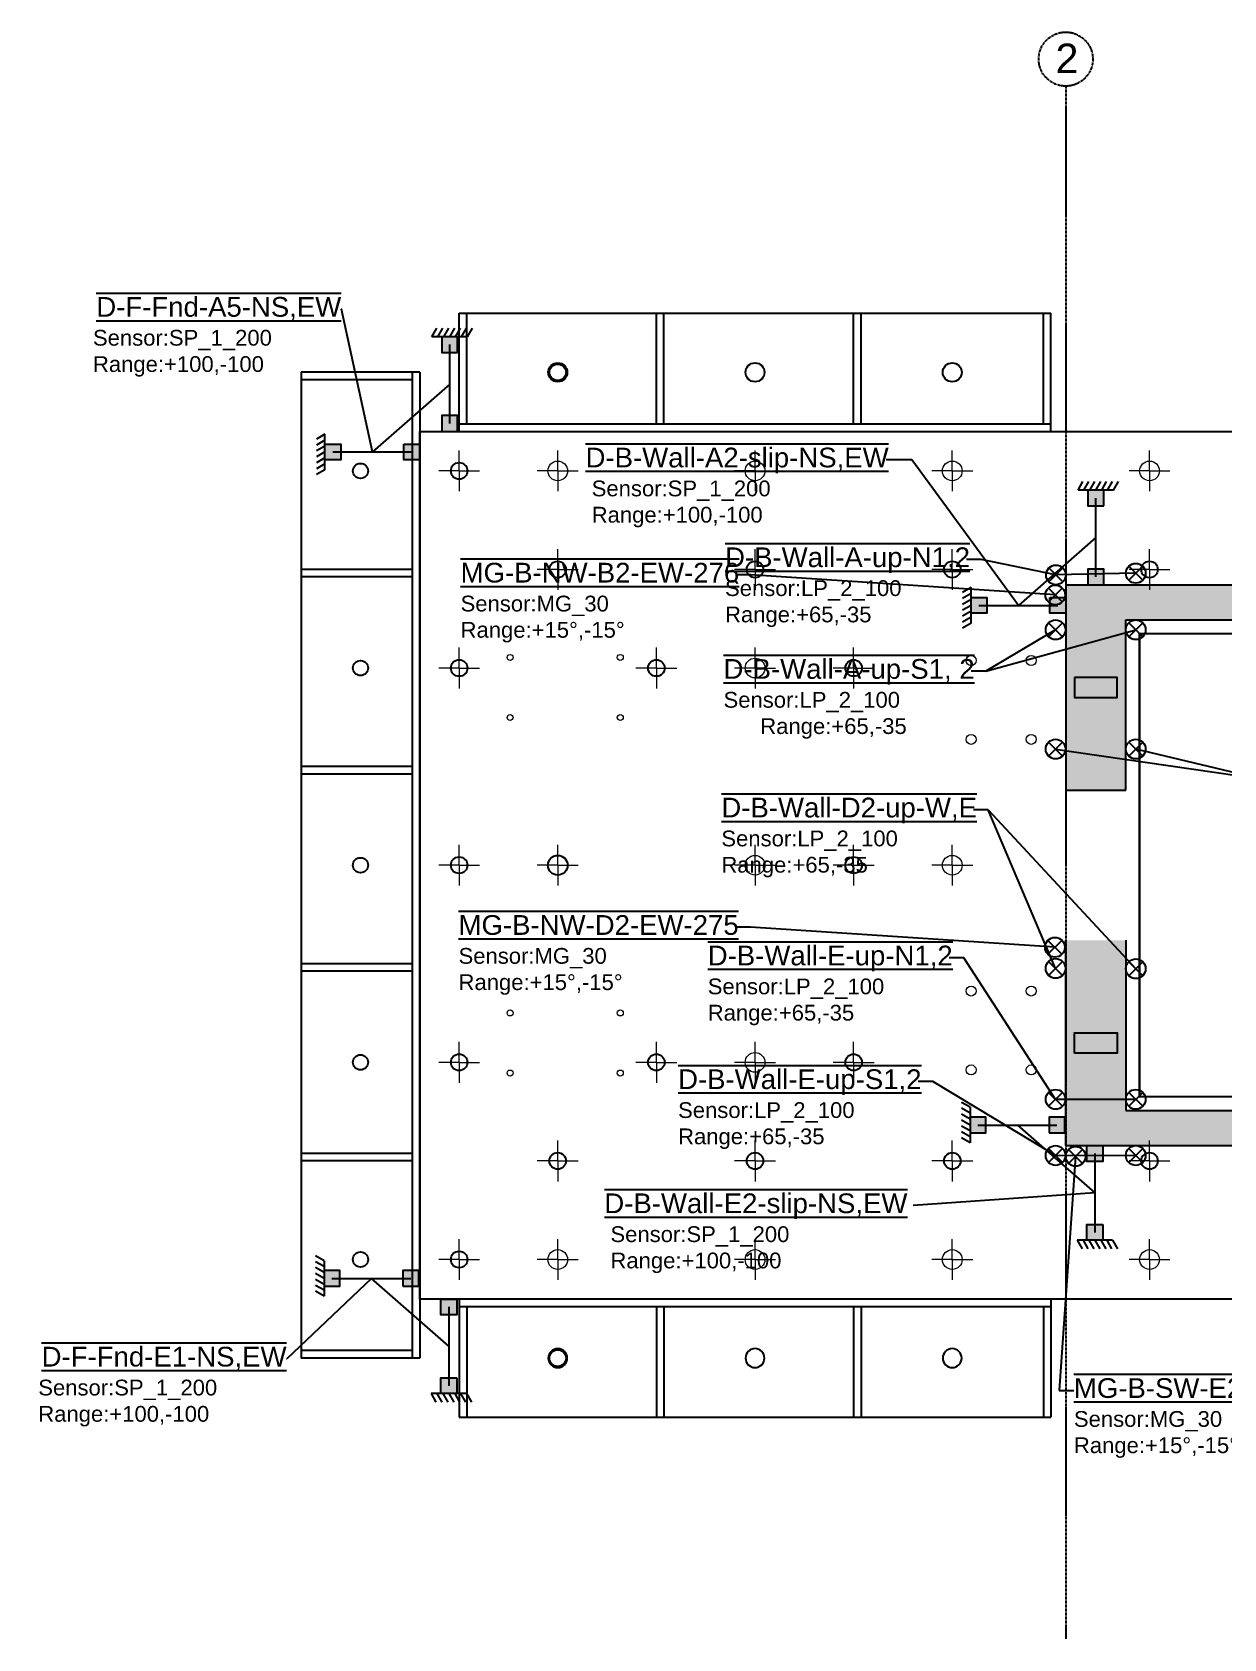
# Model space of a CAD drawing. Header units: millimetres. Extents: x -79526 to 153901, y -45620 to 21119.
# Drawn here: x -17982 to -14961, y 6062 to 10137 of the extents above; entities that cross this region are included whole.
import ezdxf
from ezdxf import colors
from ezdxf.entities.mleader import LeaderData, LeaderLine
from ezdxf.math import Vec2, Vec3

# ---------------------------------------------------------------- set-up
doc = ezdxf.new("R2010")
doc.units = ezdxf.units.MM
doc.header["$MEASUREMENT"] = 0
doc.linetypes.add('CENTER', pattern=[50.8, 31.75, -6.35, 6.35, -6.35])
for name, color, linetype in [('greygrid', 252, 'CENTER'), ('notation', 6, 'Continuous'), ('Note', 7, 'Continuous'), ('Plot', 254, 'Continuous'), ('SolidLine', 7, 'Continuous')]:
    doc.layers.add(name, color=color, linetype=linetype)
doc.styles.get("Standard").update_dxf_attribs({"font": 'arial.ttf'})
pattern_1 = [(45, (-29140.73929, -12349.07613), (-0.08838834765, 0.08838834765), [])]

# ---------------------------------------------------------------- blocks, each defined once
blk = doc.blocks.new('found4')
at = {"layer": 'Plot', "color": 9, "lineweight": 5, "ltscale": 0.05, "true_color": 0xc7c8ca}
for p, q in [((1401593.1, 168193.5), (1401593.1, 168245.3)), ((1401843.1, 168193.5), (1401843.1, 168245.3)), ((1402343.1, 168193.5), (1402343.1, 168245.3)), ((1402843.1, 168193.5), (1402843.1, 168245.3)), ((1403343.1, 168193.5), (1403343.1, 168245.3)), ((1401593.1, 168193.5), (1401541.3, 168193.5)), ((1401593.1, 168193.5), (1401593.1, 168141.7)), ((1401593.1, 168193.5), (1401644.9, 168193.5)), ((1401843.1, 168193.5), (1401791.3, 168193.5)), ((1401843.1, 168193.5), (1401843.1, 168141.7)), ((1401843.1, 168193.5), (1401894.9, 168193.5)), ((1402343.1, 168193.5), (1402291.3, 168193.5)), ((1402343.1, 168193.5), (1402343.1, 168141.7)), ((1402343.1, 168193.5), (1402394.9, 168193.5)), ((1402843.1, 168193.5), (1402791.3, 168193.5)), ((1402843.1, 168193.5), (1402843.1, 168141.7)), ((1402843.1, 168193.5), (1402894.9, 168193.5)), ((1403343.1, 168193.5), (1403291.3, 168193.5)), ((1403343.1, 168193.5), (1403343.1, 168141.7)), ((1403343.1, 168193.5), (1403394.9, 168193.5)), ((1401843.1, 167943.5), (1401843.1, 167995.3)), ((1402343.1, 167943.5), (1402343.1, 167995.3)), ((1402843.1, 167943.5), (1402843.1, 167995.3)), ((1403343.1, 167943.5), (1403343.1, 167995.3)), ((1401843.1, 167943.5), (1401791.3, 167943.5)), ((1401843.1, 167943.5), (1401843.1, 167891.7)), ((1401843.1, 167943.5), (1401894.9, 167943.5)), ((1402343.1, 167943.5), (1402291.3, 167943.5)), ((1402343.1, 167943.5), (1402343.1, 167891.7)), ((1402343.1, 167943.5), (1402394.9, 167943.5)), ((1402843.1, 167943.5), (1402791.3, 167943.5)), ((1402843.1, 167943.5), (1402843.1, 167891.7)), ((1402843.1, 167943.5), (1402894.9, 167943.5)), ((1403343.1, 167943.5), (1403291.3, 167943.5)), ((1403343.1, 167943.5), (1403343.1, 167891.7)), ((1403343.1, 167943.5), (1403394.9, 167943.5)), ((1401593.1, 167693.5), (1401593.1, 167745.3)), ((1402093.1, 167693.5), (1402093.1, 167745.3)), ((1402343.1, 167693.5), (1402343.1, 167745.3)), ((1402593.1, 167693.5), (1402593.1, 167745.3)), ((1401593.1, 167693.5), (1401541.3, 167693.5)), ((1401593.1, 167693.5), (1401593.1, 167641.7)), ((1401593.1, 167693.5), (1401644.9, 167693.5)), ((1402093.1, 167693.5), (1402041.3, 167693.5)), ((1402093.1, 167693.5), (1402093.1, 167641.7)), ((1402093.1, 167693.5), (1402144.9, 167693.5)), ((1402343.1, 167693.5), (1402291.3, 167693.5)), ((1402343.1, 167693.5), (1402343.1, 167641.7)), ((1402343.1, 167693.5), (1402394.9, 167693.5)), ((1402593.1, 167693.5), (1402541.3, 167693.5)), ((1402593.1, 167693.5), (1402593.1, 167641.7)), ((1402593.1, 167693.5), (1402644.9, 167693.5)), ((1401593.1, 167193.5), (1401593.1, 167245.3)), ((1401843.1, 167193.5), (1401843.1, 167245.3)), ((1402343.1, 167193.5), (1402343.1, 167245.3)), ((1402593.1, 167193.5), (1402593.1, 167245.3)), ((1402843.1, 167193.5), (1402843.1, 167245.3)), ((1401593.1, 167193.5), (1401541.3, 167193.5)), ((1401593.1, 167193.5), (1401593.1, 167141.7)), ((1401593.1, 167193.5), (1401644.9, 167193.5)), ((1401843.1, 167193.5), (1401791.3, 167193.5)), ((1401843.1, 167193.5), (1401843.1, 167141.7)), ((1401843.1, 167193.5), (1401894.9, 167193.5)), ((1402343.1, 167193.5), (1402291.3, 167193.5)), ((1402343.1, 167193.5), (1402343.1, 167141.7)), ((1402343.1, 167193.5), (1402394.9, 167193.5)), ((1402593.1, 167193.5), (1402541.3, 167193.5)), ((1402593.1, 167193.5), (1402593.1, 167141.7)), ((1402593.1, 167193.5), (1402644.9, 167193.5)), ((1402843.1, 167193.5), (1402791.3, 167193.5)), ((1402843.1, 167193.5), (1402843.1, 167141.7)), ((1402843.1, 167193.5), (1402894.9, 167193.5)), ((1401593.1, 166693.5), (1401593.1, 166745.3)), ((1402093.1, 166693.5), (1402093.1, 166745.3)), ((1402343.1, 166693.5), (1402343.1, 166745.3)), ((1402593.1, 166693.5), (1402593.1, 166745.3)), ((1401593.1, 166693.5), (1401541.3, 166693.5)), ((1401593.1, 166693.5), (1401593.1, 166641.7)), ((1401593.1, 166693.5), (1401644.9, 166693.5)), ((1402093.1, 166693.5), (1402041.3, 166693.5)), ((1402093.1, 166693.5), (1402093.1, 166641.7)), ((1402093.1, 166693.5), (1402144.9, 166693.5)), ((1402343.1, 166693.5), (1402291.3, 166693.5)), ((1402343.1, 166693.5), (1402343.1, 166641.7)), ((1402343.1, 166693.5), (1402394.9, 166693.5)), ((1402593.1, 166693.5), (1402541.3, 166693.5)), ((1402593.1, 166693.5), (1402593.1, 166641.7)), ((1402593.1, 166693.5), (1402644.9, 166693.5)), ((1401843.1, 166443.5), (1401843.1, 166495.3)), ((1402343.1, 166443.5), (1402343.1, 166495.3)), ((1402843.1, 166443.5), (1402843.1, 166495.3)), ((1403343.1, 166443.5), (1403343.1, 166495.3)), ((1401843.1, 166443.5), (1401791.3, 166443.5)), ((1401843.1, 166443.5), (1401843.1, 166391.7)), ((1401843.1, 166443.5), (1401894.9, 166443.5)), ((1402343.1, 166443.5), (1402291.3, 166443.5)), ((1402343.1, 166443.5), (1402343.1, 166391.7)), ((1402343.1, 166443.5), (1402394.9, 166443.5)), ((1402843.1, 166443.5), (1402791.3, 166443.5)), ((1402843.1, 166443.5), (1402843.1, 166391.7)), ((1402843.1, 166443.5), (1402894.9, 166443.5)), ((1403343.1, 166443.5), (1403291.3, 166443.5)), ((1403343.1, 166443.5), (1403343.1, 166391.7)), ((1403343.1, 166443.5), (1403394.9, 166443.5)), ((1401593.1, 166193.5), (1401593.1, 166245.3)), ((1401843.1, 166193.5), (1401843.1, 166245.3)), ((1402343.1, 166193.5), (1402343.1, 166245.3)), ((1402843.1, 166193.5), (1402843.1, 166245.3)), ((1403343.1, 166193.5), (1403343.1, 166245.3)), ((1401593.1, 166193.5), (1401541.3, 166193.5)), ((1401593.1, 166193.5), (1401593.1, 166141.7)), ((1401593.1, 166193.5), (1401644.9, 166193.5)), ((1401843.1, 166193.5), (1401791.3, 166193.5)), ((1401843.1, 166193.5), (1401843.1, 166141.7)), ((1401843.1, 166193.5), (1401894.9, 166193.5)), ((1402343.1, 166193.5), (1402291.3, 166193.5)), ((1402343.1, 166193.5), (1402343.1, 166141.7)), ((1402343.1, 166193.5), (1402394.9, 166193.5)), ((1402843.1, 166193.5), (1402791.3, 166193.5)), ((1402843.1, 166193.5), (1402843.1, 166141.7)), ((1402843.1, 166193.5), (1402894.9, 166193.5)), ((1403343.1, 166193.5), (1403291.3, 166193.5)), ((1403343.1, 166193.5), (1403343.1, 166141.7)), ((1403343.1, 166193.5), (1403394.9, 166193.5))]:
    blk.add_line(p, q, dxfattribs=at)
at = {"layer": 'Plot', "color": 7, "ltscale": 0.1}
blk.add_lwpolyline([(1401493.1, 168293.7), (1406193.1, 168293.7), (1406193.1, 166093.3), (1401493.1, 166093.3)], close=True, dxfattribs=at)
at = {"layer": 'Plot', "color": 9, "lineweight": 5, "ltscale": 0.05, "true_color": 0xc7c8ca}
for points in [[(1401493.1, 168024.3), (1401493.1, 166362.6)], [(1401493.1, 166362.6), (1401493.1, 168024.3)], [(1404367, 167780.9), (1404367, 166606.1), (1403319.2, 166606.1), (1403319.2, 167780.9)], [(1403319.2, 167780.9), (1403319.2, 167780.9), (1404367, 167780.9), (1404367, 167780.9)], [(1403319.2, 166606.1), (1403319.2, 166606.1), (1404367, 166606.1), (1404367, 166606.1)]]:
    blk.add_lwpolyline(points, dxfattribs=at)
at = {"layer": 'Plot', "color": 9, "ltscale": 0.1, "true_color": 0xc7c8ca}
for centre, radius in [((1401593.1, 168193.5), 21), ((1401843.1, 167943.5), 21), ((1402343.1, 167943.5), 21), ((1402843.1, 167943.5), 21), ((1403343.1, 167943.5), 21), ((1401593.1, 167693.5), 21), ((1402093.1, 167693.5), 21), ((1402593.1, 167693.5), 21), ((1401593.1, 167193.5), 21), ((1401593.1, 167193.5), 21), ((1401843.1, 167193.5), 25), ((1402593.1, 167193.5), 21), ((1402593.1, 167193.5), 21), ((1401593.1, 166693.5), 21), ((1402093.1, 166693.5), 21), ((1402593.1, 166693.5), 21), ((1401843.1, 166443.5), 21), ((1402343.1, 166443.5), 21), ((1402843.1, 166443.5), 21), ((1403343.1, 166443.5), 21), ((1401593.1, 166193.5), 21)]:
    blk.add_circle(centre, radius, dxfattribs=at)
at = {"layer": 'Plot', "color": 9, "lineweight": 5, "ltscale": 0.05, "true_color": 0xc7c8ca}
for centre, radius in [((1401843.1, 168193.5), 25), ((1402343.1, 168193.5), 25), ((1402843.1, 168193.5), 25), ((1403343.1, 168193.5), 25), ((1401722.2, 167720.5), 7.5), ((1401722.2, 167720.5), 7.5), ((1401722.2, 167720.5), 7.5), ((1402001.6, 167720.5), 7.5), ((1402001.6, 167720.5), 7.5), ((1402001.6, 167720.5), 7.5), ((1402890.8, 167712.6), 12.7), ((1402890.8, 167712.6), 12.7), ((1403043.2, 167712.6), 12.7), ((1403043.2, 167712.6), 12.7), ((1402343.1, 167693.5), 25), ((1401722.2, 167568.1), 7.5), ((1401722.2, 167568.1), 7.5), ((1401722.2, 167568.1), 7.5), ((1402001.6, 167568.1), 7.5), ((1402001.6, 167568.1), 7.5), ((1402001.6, 167568.1), 7.5), ((1402890.8, 167512.6), 12.7), ((1402890.8, 167512.6), 12.7), ((1403043.2, 167512.6), 12.7), ((1403043.2, 167512.6), 12.7), ((1401843.1, 167193.5), 25), ((1402343.1, 167193.5), 25), ((1402843.1, 167193.5), 25), ((1402890.8, 166874.4), 12.7), ((1402890.8, 166874.4), 12.7), ((1403043.2, 166874.4), 12.7), ((1403043.2, 166874.4), 12.7), ((1401722.2, 166818.8), 7.5), ((1401722.2, 166818.8), 7.5), ((1401722.2, 166818.8), 7.5), ((1402001.6, 166818.8), 7.5), ((1402001.6, 166818.8), 7.5), ((1402001.6, 166818.8), 7.5), ((1402343.1, 166693.5), 25), ((1401722.2, 166666.4), 7.5), ((1401722.2, 166666.4), 7.5), ((1401722.2, 166666.4), 7.5), ((1402001.6, 166666.4), 7.5), ((1402001.6, 166666.4), 7.5), ((1402001.6, 166666.4), 7.5), ((1402890.8, 166674.4), 12.7), ((1402890.8, 166674.4), 12.7), ((1403043.2, 166674.4), 12.7), ((1403043.2, 166674.4), 12.7), ((1401843.1, 166193.5), 25), ((1402343.1, 166193.5), 25), ((1402843.1, 166193.5), 25), ((1403343.1, 166193.5), 25)]:
    blk.add_circle(centre, radius, dxfattribs=at)
blk = doc.blocks.new('xxx')
at = {"layer": 'Note'}
for p, q in [((1429173.4, 160126.4), (1429173.4, 160426.4)), ((1429173.4, 160426.4), (1430673.4, 160426.4)), ((1429192.5, 160145.5), (1429192.5, 160426.4)), ((1429673.4, 160145.5), (1429673.4, 160426.4)), ((1429692.5, 160145.5), (1429692.5, 160426.4)), ((1430173.4, 160145.5), (1430173.4, 160426.4)), ((1430192.5, 160145.5), (1430192.5, 160426.4)), ((1430654.4, 160145.5), (1430654.4, 160426.4)), ((1430673.4, 160126.4), (1430673.4, 160426.4)), ((1429173.4, 160145.5), (1430673.4, 160145.5)), ((1429173.4, 160126.4), (1430673.4, 160126.4))]:
    blk.add_line(p, q, dxfattribs=at)
at = {"layer": 'SolidLine'}
for centre in [(1429423.4, 160276.4), (1429923.4, 160276.4), (1430423.4, 160276.4)]:
    blk.add_circle(centre, 24, dxfattribs=at)
blk = doc.blocks.new('vv')
at = {"layer": 'Note'}
for p, q in [((1429073.4, 160026.4), (1428773.4, 160026.4)), ((1428773.4, 160026.4), (1428773.4, 157526.4)), ((1429054.4, 160026.4), (1429054.4, 157526.4)), ((1429073.4, 160026.4), (1429073.4, 157526.4)), ((1429054.4, 160007.4), (1428773.4, 160007.4)), ((1429054.4, 159526.4), (1428773.4, 159526.4)), ((1429054.4, 159507.4), (1428773.4, 159507.4)), ((1429054.4, 159026.4), (1428773.4, 159026.4)), ((1429054.4, 159007.4), (1428773.4, 159007.4)), ((1429054.4, 158526.4), (1428773.4, 158526.4)), ((1429054.4, 158507.4), (1428773.4, 158507.4)), ((1429054.4, 158045.5), (1428773.4, 158045.5)), ((1429054.4, 158026.4), (1428773.4, 158026.4)), ((1429054.4, 157545.5), (1428773.4, 157545.5)), ((1429073.4, 157526.4), (1428773.4, 157526.4))]:
    blk.add_line(p, q, dxfattribs=at)
for centre in [(1428923.4, 159776.4), (1428923.4, 159276.4), (1428923.4, 158776.4), (1428923.4, 158276.4), (1428923.4, 157776.4)]:
    blk.add_circle(centre, 19.1, dxfattribs=at)

msp = doc.modelspace()

# ---------------------------------------------------------------- hatches: boundary and pattern name
h = msp.add_hatch(color=1)
h.dxf.hatch_style = 1
h.paths.add_polyline_path([(-16903.5, 9124.6), (-16903.5, 9164.6), (-16943.5, 9164.6), (-16943.5, 9124.6)])
h.paths.add_polyline_path([(-16903.5, 9324.6), (-16903.5, 9364.6), (-16943.5, 9364.6), (-16943.5, 9324.6)])
edge = h.paths.add_edge_path()
edge.add_line((-16923.5, 9144.6), (-16923.5, 9344.6))
h = msp.add_hatch(color=1)
h.dxf.hatch_style = 1
h.paths.add_polyline_path([(-17239.7, 9092.4), (-17199.7, 9092.4), (-17199.7, 9052.4), (-17239.7, 9052.4)])
h.paths.add_polyline_path([(-17039.7, 9092.4), (-16999.7, 9092.4), (-16999.7, 9052.4), (-17039.7, 9052.4)])
edge = h.paths.add_edge_path()
edge.add_line((-17219.7, 9072.4), (-17019.7, 9072.4))
h = msp.add_hatch(color=1)
h.dxf.hatch_style = 1
h.paths.add_polyline_path([(-15265.9, 8735.6), (-15265.9, 8775.6), (-15305.9, 8775.6), (-15305.9, 8735.6)])
h.paths.add_polyline_path([(-15265.9, 8935.6), (-15265.9, 8975.6), (-15305.9, 8975.6), (-15305.9, 8935.6)])
edge = h.paths.add_edge_path()
edge.add_line((-15285.9, 8755.6), (-15285.9, 8955.6))
at = {"true_color": 0x636466}
h = msp.add_hatch(dxfattribs=at)
h.set_pattern_fill('ANSI31', color=251)
h.set_pattern_definition(pattern_1)
h.paths.add_polyline_path([(-15209.7, 8214.9), (-15209.7, 8646.7), (-14092.1, 8646.7), (-14092.1, 8214.9), (-13939.7, 8214.9), (-13939.7, 8735.6), (-15362.1, 8735.6), (-15362.1, 8214.9)])
h = msp.add_hatch(color=1)
h.dxf.hatch_style = 1
h.paths.add_polyline_path([(-15602.1, 8703.4), (-15562.1, 8703.4), (-15562.1, 8663.4), (-15602.1, 8663.4)])
h.paths.add_polyline_path([(-15402.1, 8703.4), (-15362.1, 8703.4), (-15362.1, 8663.4), (-15402.1, 8663.4)])
edge = h.paths.add_edge_path()
edge.add_line((-15582.1, 8683.4), (-15382.1, 8683.4))
h = msp.add_hatch(color=1)
h.dxf.hatch_style = 1
h.paths.add_polyline_path([(-15231.9, 8449.9), (-15231.9, 8500.7), (-15339.9, 8500.7), (-15339.9, 8449.9)])
h = msp.add_hatch(dxfattribs=at)
h.set_pattern_fill('ANSI31', color=251)
h.set_pattern_definition(pattern_1)
h.paths.add_polyline_path([(-15209.7, 7833.9), (-15209.7, 7402.1), (-14092.1, 7402.1), (-14092.1, 7833.9), (-13939.7, 7833.9), (-13939.7, 7313.2), (-15362.1, 7313.2), (-15362.1, 7833.9)])
h = msp.add_hatch(color=1)
h.dxf.hatch_style = 1
h.paths.add_polyline_path([(-15339.9, 7598.9), (-15339.9, 7548.1), (-15231.9, 7548.1), (-15231.9, 7598.9)])
h = msp.add_hatch(color=1)
h.dxf.hatch_style = 1
h.paths.add_polyline_path([(-15604.5, 7345.4), (-15564.5, 7345.4), (-15564.5, 7385.4), (-15604.5, 7385.4)])
h.paths.add_polyline_path([(-15404.5, 7345.4), (-15364.5, 7345.4), (-15364.5, 7385.4), (-15404.5, 7385.4)])
edge = h.paths.add_edge_path()
edge.add_line((-15584.5, 7365.4), (-15384.5, 7365.4))
h = msp.add_hatch(color=1)
h.dxf.hatch_style = 1
h.paths.add_polyline_path([(-15268.3, 7313.2), (-15268.3, 7273.2), (-15308.3, 7273.2), (-15308.3, 7313.2)])
h.paths.add_polyline_path([(-15268.3, 7113.2), (-15268.3, 7073.2), (-15308.3, 7073.2), (-15308.3, 7113.2)])
edge = h.paths.add_edge_path()
edge.add_line((-15288.3, 7293.2), (-15288.3, 7093.2))
h = msp.add_hatch(color=1)
h.dxf.hatch_style = 1
h.paths.add_polyline_path([(-17242.1, 6956.4), (-17202.1, 6956.4), (-17202.1, 6996.4), (-17242.1, 6996.4)])
h.paths.add_polyline_path([(-17042.1, 6956.4), (-17002.1, 6956.4), (-17002.1, 6996.4), (-17042.1, 6996.4)])
edge = h.paths.add_edge_path()
edge.add_line((-17222.1, 6976.4), (-17022.1, 6976.4))
h = msp.add_hatch(color=1)
h.dxf.hatch_style = 1
h.paths.add_polyline_path([(-16905.9, 6924.2), (-16905.9, 6884.2), (-16945.9, 6884.2), (-16945.9, 6924.2)])
h.paths.add_polyline_path([(-16905.9, 6724.2), (-16905.9, 6684.2), (-16945.9, 6684.2), (-16945.9, 6724.2)])
edge = h.paths.add_edge_path()
edge.add_line((-16925.9, 6904.2), (-16925.9, 6704.2))

# ---------------------------------------------------------------- linework, layer by layer
at = {"color": 1}
for p, q in [((-16968.5, 9364.6), (-16956, 9386.3)), ((-16953.5, 9364.6), (-16941, 9386.3)), ((-16938.5, 9364.6), (-16926, 9386.3)), ((-16923.5, 9364.6), (-16911, 9386.3)), ((-16908.5, 9364.6), (-16896, 9386.3)), ((-16893.5, 9364.6), (-16881, 9386.3)), ((-16878.5, 9364.6), (-16866, 9386.3)), ((-16923.5, 9364.6), (-16968.5, 9364.6)), ((-16878.5, 9364.6), (-16923.5, 9364.6)), ((-16923.5, 9144.6), (-16923.5, 9344.6)), ((-17239.7, 9117.4), (-17261.4, 9104.9)), ((-17239.7, 9102.4), (-17261.4, 9089.9)), ((-17239.7, 9087.4), (-17261.4, 9074.9)), ((-17239.7, 9072.4), (-17239.7, 9117.4)), ((-17239.7, 9072.4), (-17261.4, 9059.9)), ((-17239.7, 9057.4), (-17261.4, 9044.9)), ((-17239.7, 9027.4), (-17239.7, 9072.4)), ((-17219.7, 9072.4), (-17069.7, 9072.4)), ((-17219.7, 9072.4), (-17019.7, 9072.4)), ((-17239.7, 9042.4), (-17261.4, 9029.9)), ((-17239.7, 9027.4), (-17261.4, 9014.9)), ((-15330.9, 8975.6), (-15318.4, 8997.3)), ((-15285.9, 8975.6), (-15330.9, 8975.6)), ((-15315.9, 8975.6), (-15303.4, 8997.3)), ((-15300.9, 8975.6), (-15288.4, 8997.3)), ((-15285.9, 8975.6), (-15273.4, 8997.3)), ((-15240.9, 8975.6), (-15285.9, 8975.6)), ((-15270.9, 8975.6), (-15258.4, 8997.3)), ((-15255.9, 8975.6), (-15243.4, 8997.3)), ((-15240.9, 8975.6), (-15228.4, 8997.3)), ((-15285.9, 8755.6), (-15285.9, 8955.6)), ((-15369.4, 8778.3), (-15404.8, 8742.9)), ((-15404.8, 8778.3), (-15369.4, 8742.9)), ((-15167, 8782.4), (-15202.4, 8747)), ((-15202.4, 8782.4), (-15167, 8747)), ((-15602.1, 8728.4), (-15623.8, 8715.9)), ((-15602.1, 8683.4), (-15602.1, 8728.4)), ((-15602.1, 8713.4), (-15623.8, 8700.9)), ((-15602.1, 8698.4), (-15623.8, 8685.9)), ((-15602.1, 8683.4), (-15623.8, 8670.9)), ((-15602.1, 8638.4), (-15602.1, 8683.4)), ((-15582.1, 8683.4), (-15432.1, 8683.4)), ((-15582.1, 8683.4), (-15382.1, 8683.4)), ((-15602.1, 8668.4), (-15623.8, 8655.9)), ((-15602.1, 8653.4), (-15623.8, 8640.9)), ((-15370.2, 8639.1), (-15405.6, 8603.7)), ((-15405.6, 8639.1), (-15370.2, 8603.7)), ((-15167, 8639.1), (-15202.4, 8603.7)), ((-15202.4, 8639.1), (-15167, 8603.7)), ((-15602.1, 8638.4), (-15623.8, 8625.9)), ((-15370.2, 8301.2), (-15405.6, 8336.5)), ((-15405.6, 8301.2), (-15370.2, 8336.5)), ((-15167, 8301.2), (-15202.4, 8336.5)), ((-15202.4, 8301.2), (-15167, 8336.5)), ((-15370.2, 7744.9), (-15405.6, 7780.2)), ((-15405.6, 7744.9), (-15370.2, 7780.2)), ((-15167, 7744), (-15202.4, 7779.4)), ((-15202.4, 7744), (-15167, 7779.4)), ((-15604.5, 7410.4), (-15626.2, 7422.9)), ((-15405.6, 7413), (-15370.2, 7448.3)), ((-15370.2, 7413), (-15405.6, 7448.3)), ((-15202.4, 7413), (-15167, 7448.3)), ((-15167, 7413), (-15202.4, 7448.3)), ((-15604.5, 7395.4), (-15626.2, 7407.9)), ((-15604.5, 7380.4), (-15626.2, 7392.9)), ((-15604.5, 7365.4), (-15626.2, 7377.9)), ((-15604.5, 7410.4), (-15604.5, 7365.4)), ((-15604.5, 7350.4), (-15626.2, 7362.9)), ((-15604.5, 7335.4), (-15626.2, 7347.9)), ((-15604.5, 7365.4), (-15604.5, 7320.4)), ((-15584.5, 7365.4), (-15434.5, 7365.4)), ((-15584.5, 7365.4), (-15384.5, 7365.4)), ((-15604.5, 7320.4), (-15626.2, 7332.9)), ((-15370.2, 7270.5), (-15405.6, 7305.9)), ((-15405.6, 7270.5), (-15370.2, 7305.9)), ((-15167, 7270.5), (-15202.4, 7305.9)), ((-15202.4, 7270.5), (-15167, 7305.9)), ((-15288.3, 7293.2), (-15288.3, 7093.2)), ((-15288.3, 7073.2), (-15333.3, 7073.2)), ((-15333.3, 7073.2), (-15320.8, 7051.5)), ((-15318.3, 7073.2), (-15305.8, 7051.5)), ((-15303.3, 7073.2), (-15290.8, 7051.5)), ((-15243.3, 7073.2), (-15288.3, 7073.2)), ((-15288.3, 7073.2), (-15275.8, 7051.5)), ((-15273.3, 7073.2), (-15260.8, 7051.5)), ((-15258.3, 7073.2), (-15245.8, 7051.5)), ((-15243.3, 7073.2), (-15230.8, 7051.5)), ((-17242.1, 7021.4), (-17263.8, 7033.9)), ((-17242.1, 7006.4), (-17263.8, 7018.9)), ((-17242.1, 7021.4), (-17242.1, 6976.4)), ((-17242.1, 6991.4), (-17263.8, 7003.9)), ((-17242.1, 6976.4), (-17263.8, 6988.9)), ((-17242.1, 6961.4), (-17263.8, 6973.9)), ((-17242.1, 6976.4), (-17242.1, 6931.4)), ((-17222.1, 6976.4), (-17072.1, 6976.4)), ((-17222.1, 6976.4), (-17022.1, 6976.4)), ((-17242.1, 6946.4), (-17263.8, 6958.9)), ((-17242.1, 6931.4), (-17263.8, 6943.9)), ((-16925.9, 6904.2), (-16925.9, 6704.2)), ((-16925.9, 6684.2), (-16970.9, 6684.2)), ((-16970.9, 6684.2), (-16958.4, 6662.5)), ((-16955.9, 6684.2), (-16943.4, 6662.5)), ((-16940.9, 6684.2), (-16928.4, 6662.5)), ((-16880.9, 6684.2), (-16925.9, 6684.2)), ((-16925.9, 6684.2), (-16913.4, 6662.5)), ((-16910.9, 6684.2), (-16898.4, 6662.5)), ((-16895.9, 6684.2), (-16883.4, 6662.5)), ((-16880.9, 6684.2), (-16868.4, 6662.5))]:
    msp.add_line(p, q, dxfattribs=at)
at = {"color": 5}
for p, q in [((-15370.8, 8727.4), (-15406.1, 8692)), ((-15406.1, 8727.4), (-15370.8, 8692)), ((-15371.7, 7833.8), (-15407.1, 7798.5)), ((-15407.1, 7833.8), (-15371.7, 7798.5)), ((-15319.3, 7303.6), (-15354.7, 7268.2)), ((-15354.7, 7303.6), (-15319.3, 7268.2))]:
    msp.add_line(p, q, dxfattribs=at)
at = {"color": 1}
for points in [[(-16903.5, 9324.6), (-16903.5, 9364.6), (-16943.5, 9364.6), (-16943.5, 9324.6)], [(-16903.5, 9124.6), (-16903.5, 9164.6), (-16943.5, 9164.6), (-16943.5, 9124.6)], [(-17239.7, 9092.4), (-17199.7, 9092.4), (-17199.7, 9052.4), (-17239.7, 9052.4)], [(-17039.7, 9092.4), (-16999.7, 9092.4), (-16999.7, 9052.4), (-17039.7, 9052.4)], [(-15265.9, 8935.6), (-15265.9, 8975.6), (-15305.9, 8975.6), (-15305.9, 8935.6)], [(-15265.9, 8735.6), (-15265.9, 8775.6), (-15305.9, 8775.6), (-15305.9, 8735.6)], [(-15602.1, 8703.4), (-15562.1, 8703.4), (-15562.1, 8663.4), (-15602.1, 8663.4)], [(-15402.1, 8703.4), (-15362.1, 8703.4), (-15362.1, 8663.4), (-15402.1, 8663.4)], [(-15604.5, 7345.4), (-15564.5, 7345.4), (-15564.5, 7385.4), (-15604.5, 7385.4)], [(-15404.5, 7345.4), (-15364.5, 7345.4), (-15364.5, 7385.4), (-15404.5, 7385.4)], [(-15268.3, 7313.2), (-15268.3, 7273.2), (-15308.3, 7273.2), (-15308.3, 7313.2)], [(-15268.3, 7113.2), (-15268.3, 7073.2), (-15308.3, 7073.2), (-15308.3, 7113.2)], [(-17242.1, 6956.4), (-17202.1, 6956.4), (-17202.1, 6996.4), (-17242.1, 6996.4)], [(-17042.1, 6956.4), (-17002.1, 6956.4), (-17002.1, 6996.4), (-17042.1, 6996.4)], [(-16905.9, 6924.2), (-16905.9, 6884.2), (-16945.9, 6884.2), (-16945.9, 6924.2)], [(-16905.9, 6724.2), (-16905.9, 6684.2), (-16945.9, 6684.2), (-16945.9, 6724.2)]]:
    msp.add_lwpolyline(points, close=True, dxfattribs=at)
msp.add_lwpolyline([(-16999.7, 9124.6), (-12299.7, 9124.6), (-12299.7, 6924.2), (-16999.7, 6924.2)], close=True)
at = {"ltscale": 0.1}
for centre in [(-16649.7, 9274.4), (-16649.7, 6774.4)]:
    msp.add_circle(centre, 21, dxfattribs=at)
at = {"color": 1}
for centre in [(-15387.1, 8760.6), (-15184.7, 8764.7), (-15387.9, 8621.4), (-15184.7, 8621.4), (-15387.9, 8318.8), (-15184.7, 8318.8), (-15387.9, 7762.6), (-15184.7, 7761.7), (-15387.9, 7430.6), (-15184.7, 7430.6), (-15387.9, 7288.2), (-15184.7, 7288.2)]:
    msp.add_circle(centre, 25, dxfattribs=at)
at = {"color": 5}
for centre in [(-15388.5, 8709.7), (-15389.4, 7816.2), (-15337, 7285.9)]:
    msp.add_circle(centre, 25, dxfattribs=at)
at = {"layer": 'greygrid', "lineweight": -2, "ltscale": 0.2}
msp.add_line((-15362.1, 10000.2), (-15362.1, 6062.3), dxfattribs=at)
at = {"layer": 'greygrid', "ltscale": 0.2}
msp.add_circle((-15362.1, 10068.7), 68.5, dxfattribs=at)
at = {"layer": 'notation'}
for p, q in [((-15564.4, 8516.3), (-15184.7, 8621.4)), ((-14867.8, 8242.8), (-15184.7, 8318.8)), ((-15558.4, 8164.7), (-15184.7, 7761.7))]:
    msp.add_line(p, q, dxfattribs=at)
at = {"layer": 'Note'}
for p, q in [((-15362.1, 8735.6), (-13939.7, 8735.6)), ((-15362.1, 8735.6), (-15362.1, 8214.9)), ((-15209.7, 8646.7), (-14092.1, 8646.7)), ((-15209.7, 8214.9), (-15209.7, 8646.7)), ((-15362.1, 8214.9), (-15209.7, 8214.9)), ((-15362.1, 7313.2), (-15362.1, 7833.9)), ((-15209.7, 7833.9), (-15209.7, 7402.1)), ((-15209.7, 7402.1), (-14092.1, 7402.1)), ((-15362.1, 7313.2), (-13939.7, 7313.2))]:
    msp.add_line(p, q, dxfattribs=at)
at = {"layer": 'Note', "ltscale": 0.1}
msp.add_line((-15174.8, 8611.8), (-15146.6, 8611.8), dxfattribs=at)
msp.add_lwpolyline([(-14127, 7437), (-15174.8, 7437), (-15174.8, 8611.8), (-14127, 8611.8)], close=True, dxfattribs=at)
at = {"layer": 'Plot', "ltscale": 0.1}
for points in [[(-15339.9, 8500.7), (-15339.9, 8449.9), (-15231.9, 8449.9), (-15231.9, 8500.7)], [(-15339.9, 7548.1), (-15339.9, 7598.9), (-15231.9, 7598.9), (-15231.9, 7548.1)]]:
    msp.add_lwpolyline(points, close=True, dxfattribs=at)

# ---------------------------------------------------------------- block references
for name, p in [('xxx', (-1446073.1, -151002)), ('vv', (-1446073.1, -150752))]:
    msp.add_blockref(name, p)
at = {"xscale": -1, "rotation": 180}
msp.add_blockref('xxx', (-1446073.1, 167050.8), dxfattribs=at)
at = {"layer": 'Plot'}
msp.add_blockref('found4', (-1418492.8, -159169.1), dxfattribs=at)

# ---------------------------------------------------------------- texts
at = {"layer": 'greygrid', "color": 251, "lineweight": -2, "ltscale": 0.2, "true_color": 0x525252, "insert": (-15359, 10070.6), "char_height": 75, "attachment_point": 5}
msp.add_mtext_dynamic_manual_height_columns('2', width=22.5, gutter_width=50, heights=[0], dxfattribs=at)

# ---------------------------------------------------------------- leaders
at = {"layer": 'notation'}
ml = msp.add_multileader_mtext('Standard', dxfattribs=at)
ml.set_content('{\\L\\OD-F-Fnd-A5-NS,EW}\\P\\pxsm1,ql;{\\H0.8x; Sensor:SP_1_200                        \\P Range:+100,-100}', color=256)
ml.set_leader_properties()
ml.build(insert=Vec2(0, 0))
ml.multileader.update_dxf_attribs({"dogleg_length": 0.36, "arrow_head_size": 0.18})
ctx = ml.context
ctx.base_point, ctx.char_height, ctx.arrow_head_size, ctx.landing_gap_size, ctx.plane_origin = Vec3(-17813.3, 9434.5), 50, 0.18, 0.09, Vec3(-18097.4, 9306.5)
ctx.text_align_type = 2
notes = []
notes.append((ctx, [(0, (1, 1, 0), (-17198, 9434.5), (-1, 0), 0.36, [(1, [(-16923.5, 9244.6), (-17119.7, 9072.4)], 0, [])])]))
ctx.mtext.insert, ctx.mtext.width, ctx.mtext.defined_height, ctx.mtext.alignment, ctx.mtext.flow_direction = Vec3(-17198.5, 9465.4), 644.911, 197.4, 3, 5
ml = msp.add_multileader_mtext('Standard', dxfattribs=at)
ml.set_content('{\\L\\OD-B-Wall-A2-slip-NS,EW}\\P\\psm1;{\\H0.8x; Sensor:SP_1_200                        \\P Range:+100,-100}', color=256)
ml.set_leader_properties()
ml.build(insert=Vec2(0, 0))
ml.multileader.update_dxf_attribs({"dogleg_length": 0.36, "arrow_head_size": 0.18})
ctx = ml.context
ctx.base_point, ctx.char_height, ctx.arrow_head_size, ctx.landing_gap_size, ctx.plane_origin = Vec3(-16579.3, 9052.4), 50, 0.18, 0.09, Vec3(-16459.8, 8917.4)
notes.append((ctx, [(0, (1, 1, 0), (-15752.4, 9052.4), (-1, 0), 64.6, [(1, [(-15285.9, 8855.6), (-15482.1, 8683.4)], 0, [])])]))
ctx.mtext.insert, ctx.mtext.width, ctx.mtext.defined_height, ctx.mtext.flow_direction = Vec3(-16579.2, 9083.3), 764.67, 197.4, 5
ml = msp.add_multileader_mtext('Standard', dxfattribs=at)
ml.set_content('\\pxsm1;{\\L\\OD-B-Wall-A-up-N1,2}\\P\\pql;{\\H0.8x;Sensor:LP_2_100                Range:+65,-35}', color=256)
ml.set_leader_properties()
ml.build(insert=Vec2(0, 0))
ml.multileader.update_dxf_attribs({"dogleg_length": 0.36, "arrow_head_size": 0.18})
ctx = ml.context
ctx.base_point, ctx.char_height, ctx.arrow_head_size, ctx.landing_gap_size, ctx.plane_origin, ctx.plane_x_axis, ctx.plane_y_axis = Vec3(-16225.8, 8799.5), 50, 0.18, 0.09, Vec3(-15850.2, 8888.3), Vec3(1, 0.000009), Vec3(-0.000009, 1)
notes.append((ctx, [(1, (1, 1, 0), (-15576.2, 8799.5), (-1, -0.000009), 37.5, [(1, [(-15184.7, 8764.7), (-15387.9, 8760.6)], 0, [])])]))
ctx.mtext.insert, ctx.mtext.text_direction, ctx.mtext.rotation, ctx.mtext.width, ctx.mtext.flow_direction = Vec3(-16225.7, 8830.4), Vec3(1, 0.000009), 0.000009, 510.982, 5
ml = msp.add_multileader_mtext('Standard', dxfattribs=at)
ml.set_content('\\pxsm1;{\\L\\OD-B-Wall-A-up-S1, 2}\\P\\pql;{\\H0.8x;Sensor:LP_2_100                     Range:+65,-35}', color=256)
ml.set_leader_properties()
ml.build(insert=Vec2(0, 0))
ml.multileader.update_dxf_attribs({"dogleg_length": 0.36, "arrow_head_size": 0.18})
ctx = ml.context
ctx.base_point, ctx.char_height, ctx.arrow_head_size, ctx.landing_gap_size, ctx.plane_origin = Vec3(-16229.6, 8516.3), 50, 0.18, 0.09, Vec3(-16026.8, 8644.4)
notes.append((ctx, [(1, (1, 1, 0), (-15564.4, 8516.3), (-1, 0), 37.5, [(0, [(-15387.9, 8621.4)], 0, [])])]))
ctx.mtext.insert, ctx.mtext.width, ctx.mtext.flow_direction = Vec3(-16229.5, 8547.2), 672.11, 5
ml = msp.add_multileader_mtext('Standard', dxfattribs=at)
ml.set_content('\\pxsm1;{\\L\\OD-B-Wall-B2-up-W, E}\\P\\pql;{\\H0.8x;Sensor:LP_2_100                     Range:+65,-35}', color=256)
ml.set_leader_properties()
ml.build(insert=Vec2(0, 0))
ml.multileader.update_dxf_attribs({"dogleg_length": 0.36, "arrow_head_size": 0.18})
ctx = ml.context
ctx.base_point, ctx.char_height, ctx.arrow_head_size, ctx.landing_gap_size, ctx.plane_origin = Vec3(-14830.3, 8242.8), 50, 0.18, 0.09, Vec3(-15824.4, 8176.2)
notes.append((ctx, [(0, (1, 1, 0), (-14867.8, 8242.8), (1, 0), 37.5, [(0, [(-15387.9, 8318.8)], 0, [])])]))
ctx.mtext.insert, ctx.mtext.width, ctx.mtext.flow_direction = Vec3(-14830.2, 8273.7), 665.32, 5
ml = msp.add_multileader_mtext('Standard', dxfattribs=at)
ml.set_content('\\pxsm1;{\\L\\OD-B-Wall-D2-up-W,E}\\P\\pql;{\\H0.8x;Sensor:LP_2_100                Range:+65,-35}', color=256)
ml.set_leader_properties()
ml.build(insert=Vec2(0, 0))
ml.multileader.update_dxf_attribs({"dogleg_length": 0.36, "arrow_head_size": 0.18})
ctx = ml.context
ctx.base_point, ctx.char_height, ctx.arrow_head_size, ctx.landing_gap_size, ctx.plane_origin, ctx.plane_x_axis, ctx.plane_y_axis = Vec3(-16235.1, 8164.7), 50, 0.18, 0.09, Vec3(-15860.8, 7856.8), Vec3(1, 0.000009), Vec3(-0.000009, 1)
notes.append((ctx, [(1, (1, 1, 0), (-15558.4, 8164.7), (-1, -0.000009), 37.5, [(0, [(-15387.9, 7762.6)], 0, [])])]))
ctx.mtext.insert, ctx.mtext.text_direction, ctx.mtext.rotation, ctx.mtext.width, ctx.mtext.flow_direction = Vec3(-16235, 8195.6), Vec3(1, 0.000009), 0.000009, 510.982, 5
ml = msp.add_multileader_mtext('Standard', dxfattribs=at)
ml.set_content('\\pxsm1;{\\L\\OD-B-Wall-E-up-N1,2}\\P\\pql;{\\H0.8x;Sensor:LP_2_100                Range:+65,-35}', color=256)
ml.set_leader_properties()
ml.build(insert=Vec2(0, 0))
ml.multileader.update_dxf_attribs({"dogleg_length": 0.36, "arrow_head_size": 0.18})
ctx = ml.context
ctx.base_point, ctx.char_height, ctx.arrow_head_size, ctx.landing_gap_size, ctx.plane_origin, ctx.plane_x_axis, ctx.plane_y_axis = Vec3(-16269.6, 7789.6), 50, 0.18, 0.09, Vec3(-15850.2, 7558.3), Vec3(1, 0.000009), Vec3(-0.000009, 1)
notes.append((ctx, [(1, (1, 1, 0), (-15620, 7789.6), (-1, -0.000009), 37.5, [(1, [(-15184.7, 7430.6), (-15387.9, 7430.6)], 0, [])])]))
ctx.mtext.insert, ctx.mtext.text_direction, ctx.mtext.rotation, ctx.mtext.width, ctx.mtext.flow_direction = Vec3(-16269.5, 7820.4), Vec3(1, 0.000009), 0.000009, 510.982, 5
ml = msp.add_multileader_mtext('Standard', dxfattribs=at)
ml.set_content('\\pxsm1;{\\L\\OD-B-Wall-E-up-S1,2}\\P\\pql;{\\H0.8x;Sensor:LP_2_100                Range:+65,-35}', color=256)
ml.set_leader_properties()
ml.build(insert=Vec2(0, 0))
ml.multileader.update_dxf_attribs({"dogleg_length": 0.36, "arrow_head_size": 0.18})
ctx = ml.context
ctx.base_point, ctx.char_height, ctx.arrow_head_size, ctx.landing_gap_size, ctx.plane_origin, ctx.plane_x_axis, ctx.plane_y_axis = Vec3(-16344.8, 7475.8), 50, 0.18, 0.09, Vec3(-15825.4, 7239.3), Vec3(1, 0.000009), Vec3(-0.000009, 1)
notes.append((ctx, [(1, (1, 1, 0), (-15699, 7475.8), (-1, -0.000009), 37.5, [(1, [(-15185.6, 7287.3), (-15387.9, 7288.2)], 0, [])])]))
ctx.mtext.insert, ctx.mtext.text_direction, ctx.mtext.rotation, ctx.mtext.width, ctx.mtext.flow_direction = Vec3(-16344.7, 7506.7), Vec3(1, 0.000009), 0.000009, 510.982, 5
ml = msp.add_multileader_mtext('Standard', dxfattribs=at)
ml.set_content('\\pxsm1,ql;{\\L\\OD-B-Wall-E2-slip-NS,EW}\\P{\\H0.8x; Sensor:SP_1_200                     \\P Range:+100,-100}', color=256)
ml.set_leader_properties()
ml.build(insert=Vec2(0, 0))
ml.multileader.update_dxf_attribs({"dogleg_length": 0.36, "arrow_head_size": 0.18})
ctx = ml.context
ctx.base_point, ctx.char_height, ctx.arrow_head_size, ctx.landing_gap_size, ctx.plane_origin = Vec3(-16511.1, 7161.1), 50, 0.18, 0.09, Vec3(-17212.7, 7033.1)
ctx.text_align_type = 2
notes.append((ctx, [(0, (1, 1, 0), (-15748.4, 7161.1), (-1, 0), 0.36, [(1, [(-15484.5, 7365.4), (-15288.3, 7193.2)], 0, [])])]))
ctx.mtext.insert, ctx.mtext.width, ctx.mtext.defined_height, ctx.mtext.alignment, ctx.mtext.flow_direction = Vec3(-15748.8, 7192), 782.847, 197.4, 3, 5
ml = msp.add_multileader_mtext('Standard', dxfattribs=at)
ml.set_content('\\pxsm1;{\\L\\OD-F-Fnd-E1-NS,EW}\\P\\pql;{\\H0.8x; Sensor:SP_1_200                     \\P Range:+100,-100}', color=256)
ml.set_leader_properties()
ml.build(insert=Vec2(0, 0))
ml.multileader.update_dxf_attribs({"dogleg_length": 0.36, "arrow_head_size": 0.18})
ctx = ml.context
ctx.base_point, ctx.char_height, ctx.arrow_head_size, ctx.landing_gap_size, ctx.plane_origin = Vec3(-17951.9, 6772.1), 50, 0.18, 0.09, Vec3(-18850.3, 6644.1)
ctx.text_align_type = 2
notes.append((ctx, [(0, (1, 1, 0), (-17336.6, 6772.1), (-1, 0), 0.36, [(1, [(-16925.9, 6804.2), (-17122.1, 6976.4)], 0, [])])]))
ctx.mtext.insert, ctx.mtext.width, ctx.mtext.defined_height, ctx.mtext.alignment, ctx.mtext.flow_direction = Vec3(-17337.1, 6803), 644.911, 197.4, 3, 5
at = {"layer": 'Note'}
ml = msp.add_multileader_mtext('Standard', dxfattribs=at)
ml.set_content('\\pxsm1;{\\L\\OMG-B-NW-B2-EW-276}\\P\\pql;{\\H0.8x;Sensor:MG_30                Range:+15%%D,-15%%D}', color=256)
ml.set_leader_properties()
ml.build(insert=Vec2(0, 0))
ml.multileader.update_dxf_attribs({"dogleg_length": 0.36, "arrow_head_size": 0.18})
ctx = ml.context
ctx.base_point, ctx.char_height, ctx.arrow_head_size, ctx.landing_gap_size, ctx.plane_origin, ctx.plane_x_axis, ctx.plane_y_axis = Vec3(-16896.1, 8760.5), 50, 0.18, 0.09, Vec3(-16607.1, 8888.5), Vec3(1, 0.000009), Vec3(-0.000009, 1)
notes.append((ctx, [(1, (1, 1, 0), (-16160.5, 8760.5), (-1, -0.000009), 37.5, [(0, [(-15388.5, 8709.7)], 0, [])])]))
ctx.mtext.insert, ctx.mtext.text_direction, ctx.mtext.rotation, ctx.mtext.width, ctx.mtext.flow_direction = Vec3(-16896, 8791.3), Vec3(1, 0.000009), 0.000009, 510.982, 5
ml = msp.add_multileader_mtext('Standard', dxfattribs=at)
ml.set_content('\\pxsm1;{\\L\\OMG-B-NW-D2-EW-275}\\P\\pql;{\\H0.8x;Sensor:MG_30                Range:+15%%D,-15%%D}', color=256)
ml.set_leader_properties()
ml.build(insert=Vec2(0, 0))
ml.multileader.update_dxf_attribs({"dogleg_length": 0.36, "arrow_head_size": 0.18})
ctx = ml.context
ctx.base_point, ctx.char_height, ctx.arrow_head_size, ctx.landing_gap_size, ctx.plane_origin, ctx.plane_x_axis, ctx.plane_y_axis = Vec3(-16901.3, 7866.9), 50, 0.18, 0.09, Vec3(-16608, 7994.9), Vec3(1, 0.000009), Vec3(-0.000009, 1)
notes.append((ctx, [(1, (1, 1, 0), (-16161.5, 7866.9), (-1, -0.000009), 37.5, [(0, [(-15389.4, 7816.2)], 0, [])])]))
ctx.mtext.insert, ctx.mtext.text_direction, ctx.mtext.rotation, ctx.mtext.width, ctx.mtext.flow_direction = Vec3(-16901.2, 7897.8), Vec3(1, 0.000009), 0.000009, 510.982, 5
ml = msp.add_multileader_mtext('Standard', dxfattribs=at)
ml.set_content('\\pxsm1;{\\L\\OMG-B-SW-E2-NS/EW-272}\\P\\pql;{\\H0.8x;Sensor:MG_30                Range:+15%%D,-15%%D}', color=256)
ml.set_leader_properties()
ml.build(insert=Vec2(0, 0))
ml.multileader.update_dxf_attribs({"dogleg_length": 0.36, "arrow_head_size": 0.18})
ctx = ml.context
ctx.base_point, ctx.char_height, ctx.arrow_head_size, ctx.landing_gap_size, ctx.plane_origin, ctx.plane_x_axis, ctx.plane_y_axis = Vec3(-15341.5, 6692.6), 50, 0.18, 0.09, Vec3(-15139.3, 6820.6), Vec3(1, 0.000009), Vec3(-0.000009, 1)
notes.append((ctx, [(0, (1, 1, 0), (-15379, 6692.6), (1, 0.000009), 37.5, [(0, [(-15337, 7285.9)], 0, [])])]))
ctx.mtext.insert, ctx.mtext.text_direction, ctx.mtext.rotation, ctx.mtext.width, ctx.mtext.flow_direction = Vec3(-15341.4, 6723.4), Vec3(1, 0.000009), 0.000009, 510.982, 5
for ctx, leaders in notes:
    for number, flags, end, landing, length, lines in leaders:
        leader = LeaderData()
        leader.index, (leader.has_last_leader_line, leader.has_dogleg_vector, leader.attachment_direction) = number, flags
        leader.last_leader_point, leader.dogleg_vector, leader.dogleg_length = Vec3(end), Vec3(landing), length
        for number, points, colour, breaks in lines:
            line = LeaderLine()
            line.index, line.vertices, line.color, line.breaks = number, Vec3.list(points), colors.encode_raw_color(colour), breaks
            leader.lines.append(line)
        ctx.leaders.append(leader)

doc.saveas('drawing.dxf')
